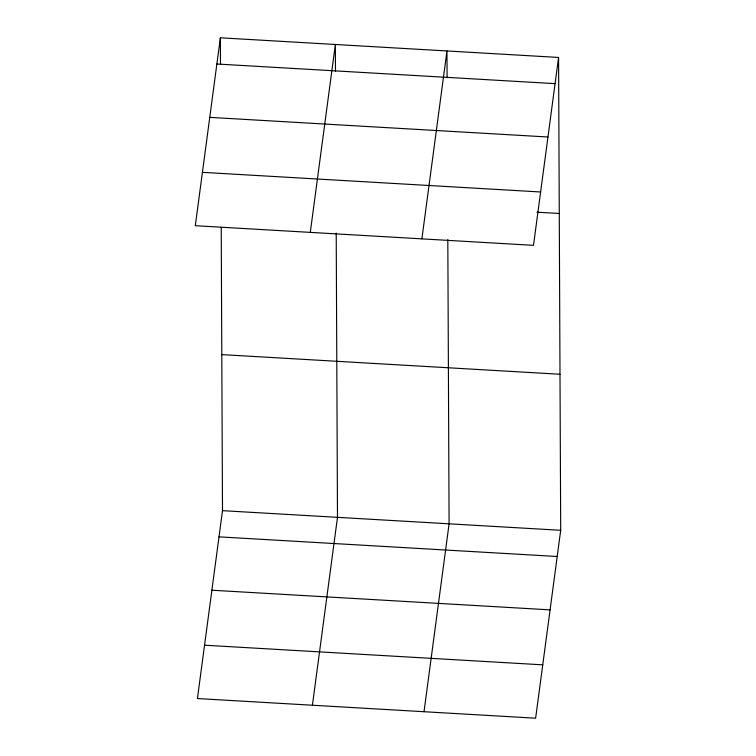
<?xml version="1.0" encoding="UTF-8"?>
<svg xmlns="http://www.w3.org/2000/svg" width="756" height="756" viewBox="0 0 756 756"><rect width="100%" height="100%" fill="white"/><g stroke="black" fill="none" stroke-linecap="round" stroke-linejoin="round"><path stroke-width="1.13" d="M220.374 37.8L195.303 225.704L533.5 245.341L558.571 57.447L220.374 37.8L220.497 64.581M221.224 227.632L222.5 510.659L197.429 698.553L535.626 718.2L560.697 530.296L558.571 57.447M310.291 232.375L335.362 44.481L335.484 71.262M312.417 705.235L337.488 517.331L336.212 233.141M421.895 238.858L446.966 50.964L447.089 77.745M424.021 711.717L449.092 523.813L447.817 239.624M216.877 64.005L555.074 83.642M209.762 117.36L547.958 137.006M202.428 172.34L540.625 191.986M536.949 212.19L559.27 213.485M221.801 354.611L559.998 374.258M222.5 510.659L560.697 530.296M219.004 536.855L557.2 556.501M211.878 590.219L550.075 609.865M204.545 645.199L542.742 664.836"/></g></svg>
